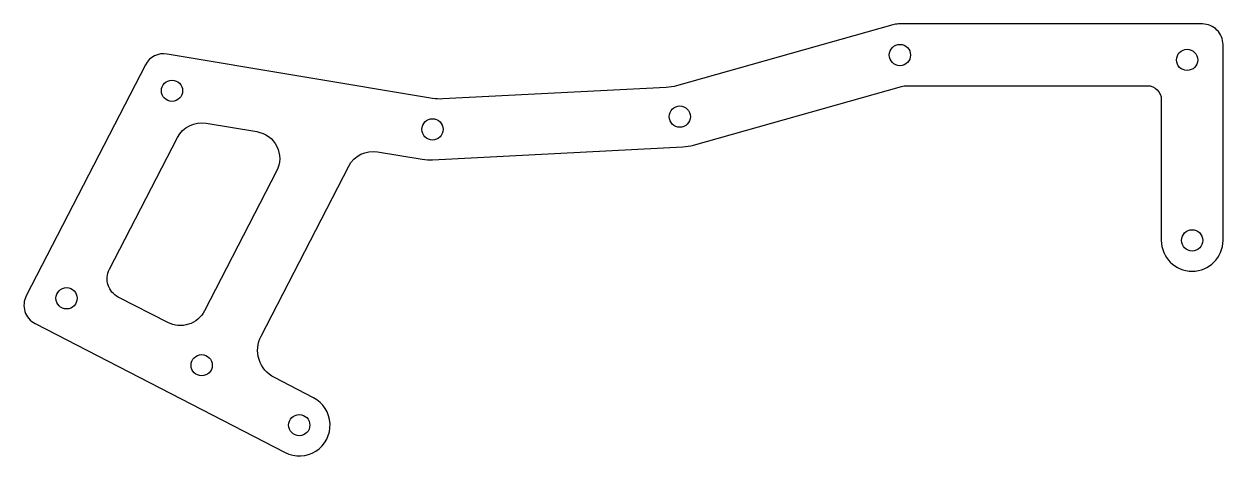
# Model space of a CAD drawing. Header units: inches. Extents: x -5.02 to 1.86, y -2.48 to 0.
import ezdxf

# ---------------------------------------------------------------- set-up
doc = ezdxf.new("R2010")
doc.units = ezdxf.units.IN
doc.header["$MEASUREMENT"] = 0

msp = doc.modelspace()

# ---------------------------------------------------------------- linework, layer by layer
for points in [[(-1.1772, -0.6955), (0.0169, -0.3588, -0.068817), (0.049, -0.3543), (1.4301, -0.3543, -0.414214), (1.5088, -0.4331), (1.5088, -1.2423, 1), (1.8632, -1.2423), (1.8632, -0.1181, 0.414214), (1.7451, 0), (0, 0, 0.068817), (-0.0321, -0.0044), (-1.2733, -0.3544, -0.055889), (-1.3339, -0.3644), (-2.6158, -0.4305, -0.054351), (-2.6754, -0.4271), (-4.1983, -0.1724, 0.325874), (-4.3228, -0.2348), (-5.007, -1.5607, 0.414214), (-4.9562, -1.7198), (-3.5212, -2.4603, 1), (-3.3587, -2.1454), (-3.5828, -2.0298, -0.414214), (-3.659, -1.7911), (-3.1562, -0.8168, -0.325874), (-2.9903, -0.7337), (-2.7339, -0.7766, 0.05443), (-2.6742, -0.78), (-1.2377, -0.7054, 0.055809)], [(-3.5696, -0.8453), (-3.9829, -1.6461, -0.414214), (-4.195, -1.7138), (-4.4788, -1.5674, -0.414214), (-4.5296, -1.4083), (-4.1395, -0.6524, -0.325874), (-3.9736, -0.5693), (-3.6836, -0.6178, -0.508439)]]:
    msp.add_lwpolyline(points, format="xyb", close=True)
for centre in [(0.0083, -0.1783), (1.6572, -0.206), (-4.1704, -0.3836), (-1.2552, -0.5316), (-2.6749, -0.6051), (1.686, -1.2423), (-4.7758, -1.5746), (-4, -1.9587), (-3.44, -2.3028)]:
    msp.add_circle(centre, 0.061)

doc.saveas('drawing.dxf')
